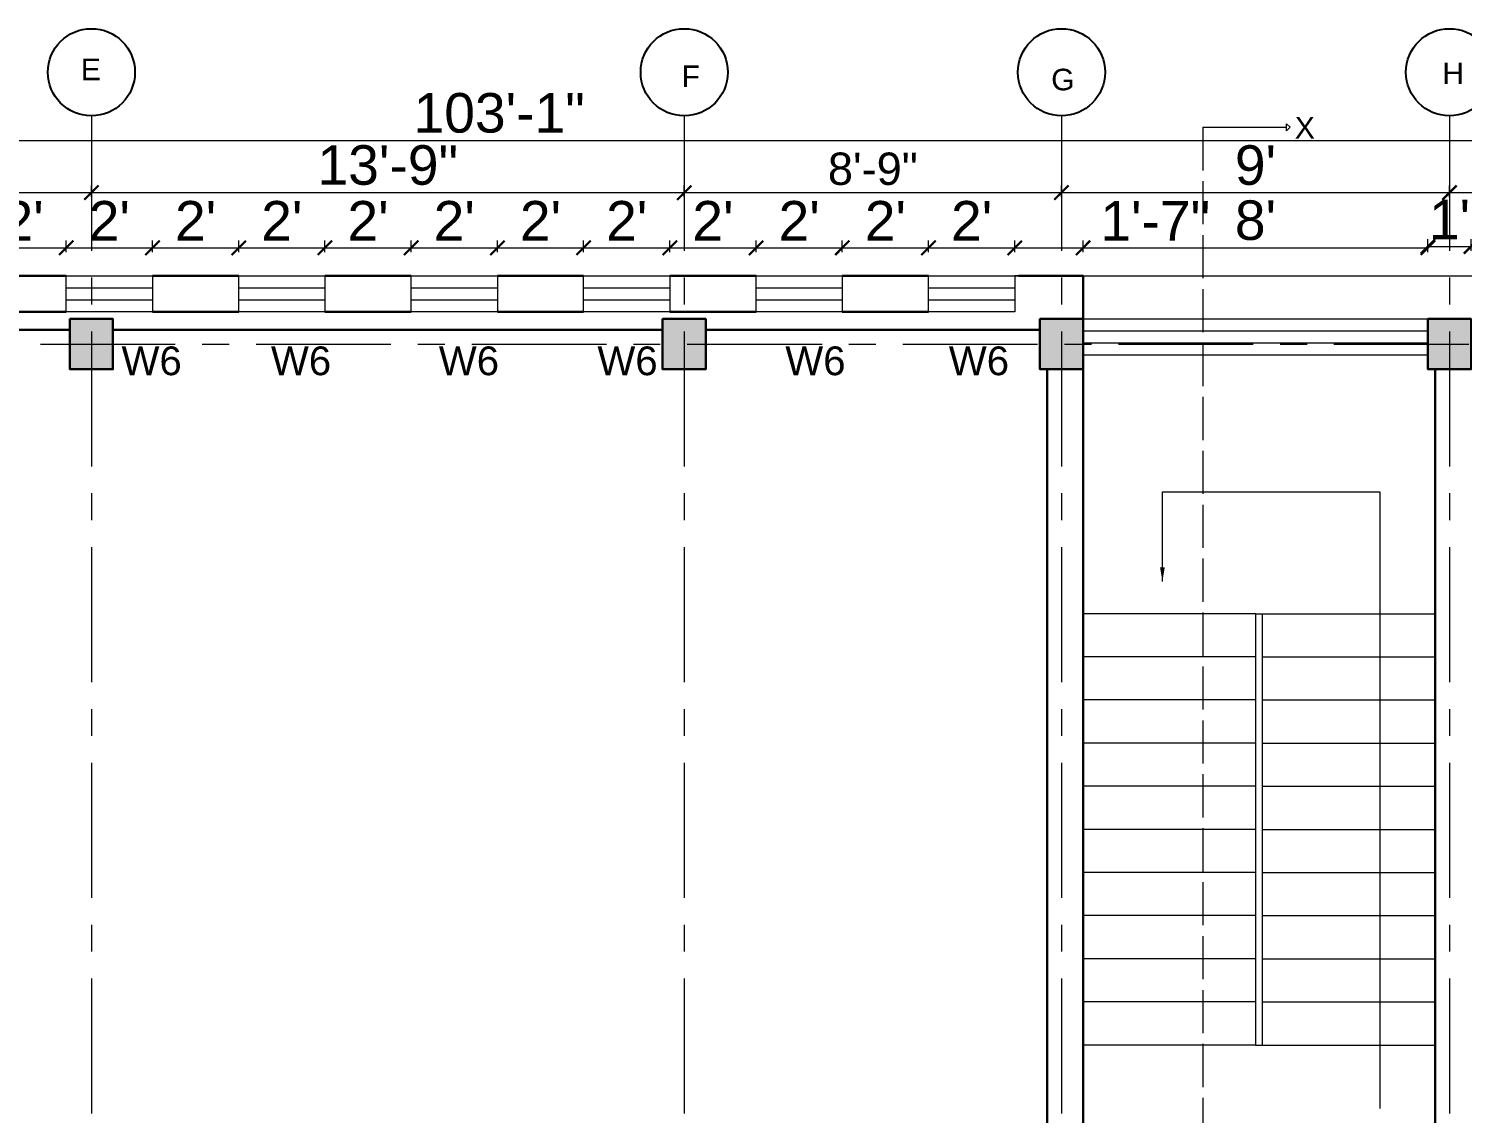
# Model space of a CAD drawing. Header units: inches. Extents: x -6800 to 96653, y -25814 to 17379.
# Drawn here: x 90549.2 to 90948.2, y -15840.3 to -15538.6 of the extents above; entities that cross this region are included whole.
import ezdxf

# ---------------------------------------------------------------- set-up
doc = ezdxf.new("R2010")
doc.units = ezdxf.units.IN
doc.header["$MEASUREMENT"] = 0
doc.header["$PDMODE"] = 34
doc.linetypes.add('ACAD_ISO02W100', pattern=[15, 12, -3])
doc.linetypes.add('CENTER', pattern=[2, 1.25, -0.25, 0.25, -0.25])
doc.layers.add('A-Windows', color=7, linetype='Continuous')
for name, color, linetype, lineweight in [('Cent line', 54, 'CENTER', 9), ('Column', 101, 'Continuous', 30), ('dimension', 50, 'Continuous', 20), ('dimension @ 1', 50, 'Continuous', 20), ('Door ele', 20, 'Continuous', 15), ('ele back', 51, 'Continuous', 15), ('Sec line', 7, 'ACAD_ISO02W100', 13), ('Stairs', 60, 'Continuous', 13), ('Wall', 90, 'Continuous', 30), ('Window', 140, 'Continuous', 13)]:
    doc.layers.add(name, color=color, linetype=linetype, lineweight=lineweight)
doc.styles.get("Standard").update_dxf_attribs({"font": 'arial.ttf'})
doc.dimstyles.get("Standard").update_dxf_attribs({"dimtxt": 7, "dimasz": 4, "dimexe": 2, "dimexo": 2, "dimgap": 2, "dimtad": 1, "dimdec": 0, "dimzin": 0, "dimdsep": 46, "dimlunit": 4, "dimtxsty": 'Standard', "dimblk": 'ARCHTICK', "dimcen": 0.25, "dimclrd": 256, "dimclre": 256, "dimclrt": 256, "dimadec": 0, "dimazin": 0, "dimtfac": 1, "dimtdec": 0, "dimtofl": 0, "dimtmove": 0, "dimatfit": 3, "dimfxl": 1, "dimfxlon": 1, "dimtolj": 1, "dimtzin": 0, "dimlwd": -1, "dimlwe": -1, "dimarcsym": 1})

# ---------------------------------------------------------------- blocks, each defined once
blk = doc.blocks.new('colarch')
at = {"layer": 'Column'}
h = blk.add_hatch(color=256, dxfattribs=at)
h.dxf.hatch_style = 1
h.paths.add_polyline_path([(-6740.22, 498.65), (-6728.22, 498.65), (-6728.22, 512.65), (-6740.22, 512.65)])
blk.add_lwpolyline([(-6740.22, 512.65), (-6728.22, 512.65), (-6728.22, 498.65), (-6740.22, 498.65)], close=True, dxfattribs=at)
blk = doc.blocks.new('_ArchTick')
at = {"color": 0, "linetype": 'ByBlock', "const_width": 0.15}
blk.add_lwpolyline([(-0.5, -0.5), (0.5, 0.5)], dxfattribs=at)
blk = doc.blocks.new('*D2273')
at = {"layer": 'Defpoints', "color": 0, "transparency": 16777216}
for p in [(90559.63, -15599.59), (90535.63, -15607.36), (90559.63, -15607.36)]:
    blk.add_point(p, dxfattribs=at)
at = {"layer": 'dimension', "transparency": 16777216}
for p, q in [((90535.63, -15600.84), (90535.63, -15597.59)), ((90559.63, -15600.84), (90559.63, -15597.59)), ((90535.63, -15599.59), (90559.63, -15599.59))]:
    blk.add_line(p, q, dxfattribs=at)
at = {"layer": 'dimension', "transparency": 16777216, "xscale": 4, "yscale": 4, "zscale": 4, "rotation": 180}
blk.add_blockref('_ArchTick', (90535.63, -15599.59), dxfattribs=at)
at = {"layer": 'dimension', "transparency": 16777216, "xscale": 4, "yscale": 4, "zscale": 4}
blk.add_blockref('_ArchTick', (90559.63, -15599.59), dxfattribs=at)
at = {"layer": 'dimension', "transparency": 16777216, "insert": (90547.63, -15592.06), "char_height": 11, "attachment_point": 5}
blk.add_mtext("\\A1;2'", dxfattribs=at)
blk = doc.blocks.new('*D2274')
at = {"layer": 'Defpoints', "color": 0, "transparency": 16777216}
for p in [(90583.63, -15599.59), (90559.63, -15607.36), (90583.63, -15607.36)]:
    blk.add_point(p, dxfattribs=at)
at = {"layer": 'dimension', "transparency": 16777216}
for p, q in [((90559.63, -15600.84), (90559.63, -15597.59)), ((90583.63, -15600.84), (90583.63, -15597.59)), ((90559.63, -15599.59), (90583.63, -15599.59))]:
    blk.add_line(p, q, dxfattribs=at)
at = {"layer": 'dimension', "transparency": 16777216, "xscale": 4, "yscale": 4, "zscale": 4, "rotation": 180}
blk.add_blockref('_ArchTick', (90559.63, -15599.59), dxfattribs=at)
at = {"layer": 'dimension', "transparency": 16777216, "xscale": 4, "yscale": 4, "zscale": 4}
blk.add_blockref('_ArchTick', (90583.63, -15599.59), dxfattribs=at)
at = {"layer": 'dimension', "transparency": 16777216, "insert": (90571.63, -15592.06), "char_height": 11, "attachment_point": 5}
blk.add_mtext("\\A1;2'", dxfattribs=at)
blk = doc.blocks.new('*D2275')
at = {"layer": 'Defpoints', "color": 0, "transparency": 16777216}
for p in [(90607.63, -15599.59), (90583.63, -15607.36), (90607.63, -15607.36)]:
    blk.add_point(p, dxfattribs=at)
at = {"layer": 'dimension', "transparency": 16777216}
for p, q in [((90583.63, -15600.84), (90583.63, -15597.59)), ((90607.63, -15600.84), (90607.63, -15597.59)), ((90583.63, -15599.59), (90607.63, -15599.59))]:
    blk.add_line(p, q, dxfattribs=at)
at = {"layer": 'dimension', "transparency": 16777216, "xscale": 4, "yscale": 4, "zscale": 4, "rotation": 180}
blk.add_blockref('_ArchTick', (90583.63, -15599.59), dxfattribs=at)
at = {"layer": 'dimension', "transparency": 16777216, "xscale": 4, "yscale": 4, "zscale": 4}
blk.add_blockref('_ArchTick', (90607.63, -15599.59), dxfattribs=at)
at = {"layer": 'dimension', "transparency": 16777216, "insert": (90595.63, -15592.06), "char_height": 11, "attachment_point": 5}
blk.add_mtext("\\A1;2'", dxfattribs=at)
blk = doc.blocks.new('*D2276')
at = {"layer": 'Defpoints', "color": 0, "transparency": 16777216}
for p in [(90631.63, -15599.59), (90607.63, -15607.36), (90631.63, -15607.36)]:
    blk.add_point(p, dxfattribs=at)
at = {"layer": 'dimension', "transparency": 16777216}
for p, q in [((90607.63, -15600.84), (90607.63, -15597.59)), ((90631.63, -15600.84), (90631.63, -15597.59)), ((90607.63, -15599.59), (90631.63, -15599.59))]:
    blk.add_line(p, q, dxfattribs=at)
at = {"layer": 'dimension', "transparency": 16777216, "xscale": 4, "yscale": 4, "zscale": 4, "rotation": 180}
blk.add_blockref('_ArchTick', (90607.63, -15599.59), dxfattribs=at)
at = {"layer": 'dimension', "transparency": 16777216, "xscale": 4, "yscale": 4, "zscale": 4}
blk.add_blockref('_ArchTick', (90631.63, -15599.59), dxfattribs=at)
at = {"layer": 'dimension', "transparency": 16777216, "insert": (90619.63, -15592.06), "char_height": 11, "attachment_point": 5}
blk.add_mtext("\\A1;2'", dxfattribs=at)
blk = doc.blocks.new('*D2277')
at = {"layer": 'Defpoints', "color": 0, "transparency": 16777216}
for p in [(90655.63, -15599.59), (90631.63, -15607.36), (90655.63, -15607.36)]:
    blk.add_point(p, dxfattribs=at)
at = {"layer": 'dimension', "transparency": 16777216}
for p, q in [((90631.63, -15600.84), (90631.63, -15597.59)), ((90655.63, -15600.84), (90655.63, -15597.59)), ((90631.63, -15599.59), (90655.63, -15599.59))]:
    blk.add_line(p, q, dxfattribs=at)
at = {"layer": 'dimension', "transparency": 16777216, "xscale": 4, "yscale": 4, "zscale": 4, "rotation": 180}
blk.add_blockref('_ArchTick', (90631.63, -15599.59), dxfattribs=at)
at = {"layer": 'dimension', "transparency": 16777216, "xscale": 4, "yscale": 4, "zscale": 4}
blk.add_blockref('_ArchTick', (90655.63, -15599.59), dxfattribs=at)
at = {"layer": 'dimension', "transparency": 16777216, "insert": (90643.63, -15592.06), "char_height": 11, "attachment_point": 5}
blk.add_mtext("\\A1;2'", dxfattribs=at)
blk = doc.blocks.new('*D2278')
at = {"layer": 'Defpoints', "color": 0, "transparency": 16777216}
for p in [(90679.63, -15599.59), (90655.63, -15607.36), (90679.63, -15607.36)]:
    blk.add_point(p, dxfattribs=at)
at = {"layer": 'dimension', "transparency": 16777216}
for p, q in [((90655.63, -15600.84), (90655.63, -15597.59)), ((90679.63, -15600.84), (90679.63, -15597.59)), ((90655.63, -15599.59), (90679.63, -15599.59))]:
    blk.add_line(p, q, dxfattribs=at)
at = {"layer": 'dimension', "transparency": 16777216, "xscale": 4, "yscale": 4, "zscale": 4, "rotation": 180}
blk.add_blockref('_ArchTick', (90655.63, -15599.59), dxfattribs=at)
at = {"layer": 'dimension', "transparency": 16777216, "xscale": 4, "yscale": 4, "zscale": 4}
blk.add_blockref('_ArchTick', (90679.63, -15599.59), dxfattribs=at)
at = {"layer": 'dimension', "transparency": 16777216, "insert": (90667.63, -15592.06), "char_height": 11, "attachment_point": 5}
blk.add_mtext("\\A1;2'", dxfattribs=at)
blk = doc.blocks.new('*D2279')
at = {"layer": 'Defpoints', "color": 0, "transparency": 16777216}
for p in [(90703.63, -15599.59), (90679.63, -15607.36), (90703.63, -15607.36)]:
    blk.add_point(p, dxfattribs=at)
at = {"layer": 'dimension', "transparency": 16777216}
for p, q in [((90679.63, -15600.84), (90679.63, -15597.59)), ((90703.63, -15600.84), (90703.63, -15597.59)), ((90679.63, -15599.59), (90703.63, -15599.59))]:
    blk.add_line(p, q, dxfattribs=at)
at = {"layer": 'dimension', "transparency": 16777216, "xscale": 4, "yscale": 4, "zscale": 4, "rotation": 180}
blk.add_blockref('_ArchTick', (90679.63, -15599.59), dxfattribs=at)
at = {"layer": 'dimension', "transparency": 16777216, "xscale": 4, "yscale": 4, "zscale": 4}
blk.add_blockref('_ArchTick', (90703.63, -15599.59), dxfattribs=at)
at = {"layer": 'dimension', "transparency": 16777216, "insert": (90691.63, -15592.06), "char_height": 11, "attachment_point": 5}
blk.add_mtext("\\A1;2'", dxfattribs=at)
blk = doc.blocks.new('*D2280')
at = {"layer": 'Defpoints', "color": 0, "transparency": 16777216}
for p in [(90727.63, -15599.59), (90703.63, -15607.36), (90727.63, -15607.36)]:
    blk.add_point(p, dxfattribs=at)
at = {"layer": 'dimension', "transparency": 16777216}
for p, q in [((90703.63, -15600.84), (90703.63, -15597.59)), ((90727.63, -15600.84), (90727.63, -15597.59)), ((90703.63, -15599.59), (90727.63, -15599.59))]:
    blk.add_line(p, q, dxfattribs=at)
at = {"layer": 'dimension', "transparency": 16777216, "xscale": 4, "yscale": 4, "zscale": 4, "rotation": 180}
blk.add_blockref('_ArchTick', (90703.63, -15599.59), dxfattribs=at)
at = {"layer": 'dimension', "transparency": 16777216, "xscale": 4, "yscale": 4, "zscale": 4}
blk.add_blockref('_ArchTick', (90727.63, -15599.59), dxfattribs=at)
at = {"layer": 'dimension', "transparency": 16777216, "insert": (90715.63, -15592.06), "char_height": 11, "attachment_point": 5}
blk.add_mtext("\\A1;2'", dxfattribs=at)
blk = doc.blocks.new('*D2281')
at = {"layer": 'Defpoints', "color": 0, "transparency": 16777216}
for p in [(90751.63, -15599.59), (90727.63, -15607.36), (90751.63, -15607.36)]:
    blk.add_point(p, dxfattribs=at)
at = {"layer": 'dimension', "transparency": 16777216}
for p, q in [((90727.63, -15600.84), (90727.63, -15597.59)), ((90751.63, -15600.84), (90751.63, -15597.59)), ((90727.63, -15599.59), (90751.63, -15599.59))]:
    blk.add_line(p, q, dxfattribs=at)
at = {"layer": 'dimension', "transparency": 16777216, "xscale": 4, "yscale": 4, "zscale": 4, "rotation": 180}
blk.add_blockref('_ArchTick', (90727.63, -15599.59), dxfattribs=at)
at = {"layer": 'dimension', "transparency": 16777216, "xscale": 4, "yscale": 4, "zscale": 4}
blk.add_blockref('_ArchTick', (90751.63, -15599.59), dxfattribs=at)
at = {"layer": 'dimension', "transparency": 16777216, "insert": (90739.63, -15592.06), "char_height": 11, "attachment_point": 5}
blk.add_mtext("\\A1;2'", dxfattribs=at)
blk = doc.blocks.new('*D2282')
at = {"layer": 'Defpoints', "color": 0, "transparency": 16777216}
for p in [(90775.63, -15599.59), (90751.63, -15607.36), (90775.63, -15607.36)]:
    blk.add_point(p, dxfattribs=at)
at = {"layer": 'dimension', "transparency": 16777216}
for p, q in [((90751.63, -15600.84), (90751.63, -15597.59)), ((90775.63, -15600.84), (90775.63, -15597.59)), ((90751.63, -15599.59), (90775.63, -15599.59))]:
    blk.add_line(p, q, dxfattribs=at)
at = {"layer": 'dimension', "transparency": 16777216, "xscale": 4, "yscale": 4, "zscale": 4, "rotation": 180}
blk.add_blockref('_ArchTick', (90751.63, -15599.59), dxfattribs=at)
at = {"layer": 'dimension', "transparency": 16777216, "xscale": 4, "yscale": 4, "zscale": 4}
blk.add_blockref('_ArchTick', (90775.63, -15599.59), dxfattribs=at)
at = {"layer": 'dimension', "transparency": 16777216, "insert": (90763.63, -15592.06), "char_height": 11, "attachment_point": 5}
blk.add_mtext("\\A1;2'", dxfattribs=at)
blk = doc.blocks.new('*D2283')
at = {"layer": 'Defpoints', "color": 0, "transparency": 16777216}
for p in [(90799.63, -15599.59), (90775.63, -15607.36), (90799.63, -15607.36)]:
    blk.add_point(p, dxfattribs=at)
at = {"layer": 'dimension', "transparency": 16777216}
for p, q in [((90775.63, -15600.84), (90775.63, -15597.59)), ((90799.63, -15600.84), (90799.63, -15597.59)), ((90775.63, -15599.59), (90799.63, -15599.59))]:
    blk.add_line(p, q, dxfattribs=at)
at = {"layer": 'dimension', "transparency": 16777216, "xscale": 4, "yscale": 4, "zscale": 4, "rotation": 180}
blk.add_blockref('_ArchTick', (90775.63, -15599.59), dxfattribs=at)
at = {"layer": 'dimension', "transparency": 16777216, "xscale": 4, "yscale": 4, "zscale": 4}
blk.add_blockref('_ArchTick', (90799.63, -15599.59), dxfattribs=at)
at = {"layer": 'dimension', "transparency": 16777216, "insert": (90787.63, -15592.06), "char_height": 11, "attachment_point": 5}
blk.add_mtext("\\A1;2'", dxfattribs=at)
blk = doc.blocks.new('*D2284')
at = {"layer": 'Defpoints', "color": 0, "transparency": 16777216}
for p in [(90823.63, -15599.59), (90799.63, -15607.36), (90823.63, -15607.36)]:
    blk.add_point(p, dxfattribs=at)
at = {"layer": 'dimension', "transparency": 16777216}
for p, q in [((90799.63, -15600.84), (90799.63, -15597.59)), ((90823.63, -15600.84), (90823.63, -15597.59)), ((90799.63, -15599.59), (90823.63, -15599.59))]:
    blk.add_line(p, q, dxfattribs=at)
at = {"layer": 'dimension', "transparency": 16777216, "xscale": 4, "yscale": 4, "zscale": 4, "rotation": 180}
blk.add_blockref('_ArchTick', (90799.63, -15599.59), dxfattribs=at)
at = {"layer": 'dimension', "transparency": 16777216, "xscale": 4, "yscale": 4, "zscale": 4}
blk.add_blockref('_ArchTick', (90823.63, -15599.59), dxfattribs=at)
at = {"layer": 'dimension', "transparency": 16777216, "insert": (90811.63, -15592.06), "char_height": 11, "attachment_point": 5}
blk.add_mtext("\\A1;2'", dxfattribs=at)
blk = doc.blocks.new('*D2285')
at = {"layer": 'Defpoints', "color": 0, "transparency": 16777216}
for p in [(90842.63, -15599.59), (90823.63, -15607.36), (90842.63, -15607.36)]:
    blk.add_point(p, dxfattribs=at)
at = {"layer": 'dimension', "transparency": 16777216}
for p, q in [((90823.63, -15600.84), (90823.63, -15597.59)), ((90842.63, -15600.84), (90842.63, -15597.59)), ((90823.63, -15599.59), (90842.63, -15599.59)), ((90842.63, -15599.59), (90878.84, -15599.59))]:
    blk.add_line(p, q, dxfattribs=at)
at = {"layer": 'dimension', "transparency": 16777216, "xscale": 4, "yscale": 4, "zscale": 4, "rotation": 180}
blk.add_blockref('_ArchTick', (90823.63, -15599.59), dxfattribs=at)
at = {"layer": 'dimension', "transparency": 16777216, "xscale": 4, "yscale": 4, "zscale": 4}
blk.add_blockref('_ArchTick', (90842.63, -15599.59), dxfattribs=at)
at = {"layer": 'dimension', "transparency": 16777216, "insert": (90862.74, -15592.06), "char_height": 11, "attachment_point": 5}
blk.add_mtext('\\A1;1\'-7"', dxfattribs=at)
blk = doc.blocks.new('*D2286')
at = {"layer": 'Defpoints', "color": 0, "transparency": 16777216}
for p in [(90938.63, -15599.59), (90842.63, -15607.36), (90938.63, -15619.36)]:
    blk.add_point(p, dxfattribs=at)
at = {"layer": 'dimension', "transparency": 16777216}
for p, q in [((90842.63, -15600.84), (90842.63, -15597.59)), ((90938.63, -15600.84), (90938.63, -15597.59)), ((90842.63, -15599.59), (90938.63, -15599.59))]:
    blk.add_line(p, q, dxfattribs=at)
at = {"layer": 'dimension', "transparency": 16777216, "xscale": 4, "yscale": 4, "zscale": 4, "rotation": 180}
blk.add_blockref('_ArchTick', (90842.63, -15599.59), dxfattribs=at)
at = {"layer": 'dimension', "transparency": 16777216, "xscale": 4, "yscale": 4, "zscale": 4}
blk.add_blockref('_ArchTick', (90938.63, -15599.59), dxfattribs=at)
at = {"layer": 'dimension', "transparency": 16777216, "insert": (90890.63, -15591.97), "char_height": 11, "attachment_point": 5}
blk.add_mtext("\\A1;8'", dxfattribs=at)
blk = doc.blocks.new('*D2287')
at = {"layer": 'Defpoints', "color": 0, "transparency": 16777216}
for p in [(90950.63, -15599.21), (90938.63, -15619.36), (90950.63, -15619.36)]:
    blk.add_point(p, dxfattribs=at)
at = {"layer": 'dimension', "transparency": 16777216}
for p, q in [((90938.63, -15600.46), (90938.63, -15597.21)), ((90950.63, -15600.46), (90950.63, -15597.21)), ((90938.63, -15599.21), (90950.63, -15599.21))]:
    blk.add_line(p, q, dxfattribs=at)
at = {"layer": 'dimension', "transparency": 16777216, "xscale": 4, "yscale": 4, "zscale": 4, "rotation": 180}
blk.add_blockref('_ArchTick', (90938.63, -15599.21), dxfattribs=at)
at = {"layer": 'dimension', "transparency": 16777216, "xscale": 4, "yscale": 4, "zscale": 4}
blk.add_blockref('_ArchTick', (90950.63, -15599.21), dxfattribs=at)
at = {"layer": 'dimension', "transparency": 16777216, "insert": (90944.63, -15591.69), "char_height": 11, "attachment_point": 5}
blk.add_mtext("\\A1;1'", dxfattribs=at)
blk = doc.blocks.new('*D2310')
at = {"layer": 'Defpoints', "color": 0, "transparency": 16777216}
for p in [(90566.63, -15584.24), (90461.63, -15626.36), (90566.63, -15626.36)]:
    blk.add_point(p, dxfattribs=at)
at = {"layer": 'dimension', "transparency": 16777216}
for p, q in [((90461.63, -15585.49), (90461.63, -15582.24)), ((90461.63, -15584.24), (90566.63, -15584.24)), ((90566.63, -15585.49), (90566.63, -15582.24))]:
    blk.add_line(p, q, dxfattribs=at)
at = {"layer": 'dimension', "transparency": 16777216, "xscale": 4, "yscale": 4, "zscale": 4, "rotation": 180}
blk.add_blockref('_ArchTick', (90461.63, -15584.24), dxfattribs=at)
at = {"layer": 'dimension', "transparency": 16777216, "xscale": 4, "yscale": 4, "zscale": 4}
blk.add_blockref('_ArchTick', (90566.63, -15584.24), dxfattribs=at)
at = {"layer": 'dimension', "transparency": 16777216, "insert": (90514.13, -15576.63), "char_height": 11, "attachment_point": 5}
blk.add_mtext('\\A1;8\'-9"', dxfattribs=at)
blk = doc.blocks.new('*D2311')
at = {"layer": 'Defpoints', "color": 0, "transparency": 16777216}
for p in [(90731.63, -15584.24), (90566.63, -15626.36), (90731.63, -15626.36)]:
    blk.add_point(p, dxfattribs=at)
at = {"layer": 'dimension', "transparency": 16777216}
for p, q in [((90566.63, -15585.49), (90566.63, -15582.24)), ((90566.63, -15584.24), (90731.63, -15584.24)), ((90731.63, -15585.49), (90731.63, -15582.24))]:
    blk.add_line(p, q, dxfattribs=at)
at = {"layer": 'dimension', "transparency": 16777216, "xscale": 4, "yscale": 4, "zscale": 4, "rotation": 180}
blk.add_blockref('_ArchTick', (90566.63, -15584.24), dxfattribs=at)
at = {"layer": 'dimension', "transparency": 16777216, "xscale": 4, "yscale": 4, "zscale": 4}
blk.add_blockref('_ArchTick', (90731.63, -15584.24), dxfattribs=at)
at = {"layer": 'dimension', "transparency": 16777216, "insert": (90649.13, -15576.62), "char_height": 11, "attachment_point": 5}
blk.add_mtext('\\A1;13\'-9"', dxfattribs=at)
blk = doc.blocks.new('*D2312')
at = {"layer": 'Defpoints', "color": 0, "transparency": 16777216}
for p in [(90836.63, -15584.24), (90731.63, -15626.36), (90836.63, -15626.36)]:
    blk.add_point(p, dxfattribs=at)
at = {"layer": 'dimension', "transparency": 16777216}
for p, q in [((90731.63, -15585.24), (90731.63, -15582.24)), ((90731.63, -15584.24), (90836.63, -15584.24)), ((90836.63, -15585.24), (90836.63, -15582.24))]:
    blk.add_line(p, q, dxfattribs=at)
at = {"layer": 'dimension', "transparency": 16777216, "xscale": 4, "yscale": 4, "zscale": 4, "rotation": 180}
blk.add_blockref('_ArchTick', (90731.63, -15584.24), dxfattribs=at)
at = {"layer": 'dimension', "transparency": 16777216, "xscale": 4, "yscale": 4, "zscale": 4}
blk.add_blockref('_ArchTick', (90836.63, -15584.24), dxfattribs=at)
at = {"layer": 'dimension', "transparency": 16777216, "insert": (90784.13, -15577.65), "char_height": 9, "attachment_point": 5}
blk.add_mtext('\\A1;8\'-9"', dxfattribs=at)
blk = doc.blocks.new('*D2313')
at = {"layer": 'Defpoints', "color": 0, "transparency": 16777216}
for p in [(90944.63, -15584.24), (90836.63, -15626.36), (90944.63, -15626.36)]:
    blk.add_point(p, dxfattribs=at)
at = {"layer": 'dimension', "transparency": 16777216}
for p, q in [((90836.63, -15585.49), (90836.63, -15582.24)), ((90836.63, -15584.24), (90944.63, -15584.24)), ((90944.63, -15585.49), (90944.63, -15582.24))]:
    blk.add_line(p, q, dxfattribs=at)
at = {"layer": 'dimension', "transparency": 16777216, "xscale": 4, "yscale": 4, "zscale": 4, "rotation": 180}
blk.add_blockref('_ArchTick', (90836.63, -15584.24), dxfattribs=at)
at = {"layer": 'dimension', "transparency": 16777216, "xscale": 4, "yscale": 4, "zscale": 4}
blk.add_blockref('_ArchTick', (90944.63, -15584.24), dxfattribs=at)
at = {"layer": 'dimension', "transparency": 16777216, "insert": (90890.63, -15576.63), "char_height": 11, "attachment_point": 5}
blk.add_mtext("\\A1;9'", dxfattribs=at)
blk = doc.blocks.new('*D2314')
at = {"layer": 'Defpoints', "color": 0, "transparency": 16777216}
for p in [(91097.63, -15584.24), (90944.63, -15626.36), (91097.63, -15626.36)]:
    blk.add_point(p, dxfattribs=at)
at = {"layer": 'dimension', "transparency": 16777216}
for p, q in [((90944.63, -15585.49), (90944.63, -15582.24)), ((90944.63, -15584.24), (91097.63, -15584.24)), ((91097.63, -15585.49), (91097.63, -15582.24))]:
    blk.add_line(p, q, dxfattribs=at)
at = {"layer": 'dimension', "transparency": 16777216, "xscale": 4, "yscale": 4, "zscale": 4, "rotation": 180}
blk.add_blockref('_ArchTick', (90944.63, -15584.24), dxfattribs=at)
at = {"layer": 'dimension', "transparency": 16777216, "xscale": 4, "yscale": 4, "zscale": 4}
blk.add_blockref('_ArchTick', (91097.63, -15584.24), dxfattribs=at)
at = {"layer": 'dimension', "transparency": 16777216, "insert": (91021.13, -15576.63), "char_height": 11, "attachment_point": 5}
blk.add_mtext('\\A1;12\'-9"', dxfattribs=at)
blk = doc.blocks.new('*D2316')
at = {"layer": 'Defpoints', "color": 0, "transparency": 16777216}
for p in [(91298.63, -15569.73), (90061.63, -15607.36), (91298.63, -15619.36)]:
    blk.add_point(p, dxfattribs=at)
at = {"layer": 'dimension', "transparency": 16777216}
for p, q in [((90061.63, -15570.98), (90061.63, -15567.73)), ((90061.63, -15569.73), (91298.63, -15569.73)), ((91298.63, -15570.98), (91298.63, -15567.73))]:
    blk.add_line(p, q, dxfattribs=at)
at = {"layer": 'dimension', "transparency": 16777216, "xscale": 4, "yscale": 4, "zscale": 4, "rotation": 180}
blk.add_blockref('_ArchTick', (90061.63, -15569.73), dxfattribs=at)
at = {"layer": 'dimension', "transparency": 16777216, "xscale": 4, "yscale": 4, "zscale": 4}
blk.add_blockref('_ArchTick', (91298.63, -15569.73), dxfattribs=at)
at = {"layer": 'dimension', "transparency": 16777216, "insert": (90680.13, -15562.11), "char_height": 11, "attachment_point": 5}
blk.add_mtext('\\A1;103\'-1"', dxfattribs=at)

msp = doc.modelspace()

# ---------------------------------------------------------------- linework, layer by layer
at = {"transparency": 33554651}
for centre in [(90566.63, -15550.75), (90731.63, -15550.75), (90836.63, -15550.75), (90944.63, -15550.75)]:
    msp.add_circle(centre, 12.12, dxfattribs=at)
at = {"layer": 'Cent line', "ltscale": 30, "transparency": 33554643}
for p, q in [((90566.63, -15562.88), (90566.63, -16046.98)), ((90731.63, -15562.88), (90731.63, -16046.98)), ((90836.63, -15562.88), (90836.63, -16046.98)), ((90944.63, -15562.88), (90944.63, -16046.98)), ((90012.48, -15626.36), (91380.93, -15626.36))]:
    msp.add_line(p, q, dxfattribs=at)
at = {"layer": 'dimension', "transparency": 33554651}
msp.add_lwpolyline([(90061.63, -15607.36), (91298.63, -15607.36), (91298.63, -15953.36), (90061.63, -15953.36)], close=True, dxfattribs=at)
at = {"layer": 'Door ele', "transparency": 33554651}
msp.add_line((90875.99, -15566.05), (90899.27, -15566.05), dxfattribs=at)
at = {"layer": 'ele back', "transparency": 33554651}
msp.add_lwpolyline([(90899.27, -15565.05), (90900.27, -15566.05), (90899.27, -15567.05), (90899.27, -15566.05)], close=True, dxfattribs=at)
at = {"layer": 'Sec line', "transparency": 33554651}
msp.add_line((90875.99, -15566.05), (90875.99, -16007.82), dxfattribs=at)
at = {"layer": 'Stairs', "transparency": 33554651}
for p, q in [((90925.22, -15667.51), (90925.22, -15838.98)), ((90890.63, -15701.36), (90842.63, -15701.36)), ((90890.63, -15701.36), (90890.63, -15821.36)), ((90890.63, -15701.36), (90892.63, -15701.36)), ((90892.63, -15821.36), (90892.63, -15701.36)), ((90892.63, -15701.36), (90940.63, -15701.36)), ((90890.63, -15713.36), (90842.63, -15713.36)), ((90892.63, -15713.36), (90940.63, -15713.36)), ((90890.63, -15725.36), (90842.63, -15725.36)), ((90892.63, -15725.36), (90940.63, -15725.36)), ((90890.63, -15737.36), (90842.63, -15737.36)), ((90892.63, -15737.36), (90940.63, -15737.36)), ((90890.63, -15749.36), (90842.63, -15749.36)), ((90892.63, -15749.36), (90940.63, -15749.36)), ((90890.63, -15761.36), (90842.63, -15761.36)), ((90892.63, -15761.36), (90940.63, -15761.36)), ((90890.63, -15773.36), (90842.63, -15773.36)), ((90892.63, -15773.36), (90940.63, -15773.36)), ((90890.63, -15785.36), (90842.63, -15785.36)), ((90892.63, -15785.36), (90940.63, -15785.36)), ((90890.63, -15797.36), (90842.63, -15797.36)), ((90892.63, -15797.36), (90940.63, -15797.36)), ((90890.63, -15809.36), (90842.63, -15809.36)), ((90892.63, -15809.36), (90940.63, -15809.36)), ((90890.63, -15821.36), (90842.63, -15821.36)), ((90890.63, -15821.36), (90892.63, -15821.36)), ((90892.63, -15821.36), (90940.63, -15821.36))]:
    msp.add_line(p, q, dxfattribs=at)
at = {"layer": 'Wall', "transparency": 33554651}
for p, q in [((90559.63, -15607.36), (90535.63, -15607.36)), ((90607.63, -15607.36), (90583.63, -15607.36)), ((90655.63, -15607.36), (90631.63, -15607.36)), ((90703.63, -15607.36), (90679.63, -15607.36)), ((90751.63, -15607.36), (90727.63, -15607.36)), ((90799.63, -15607.36), (90775.63, -15607.36)), ((90559.63, -15617.36), (90535.63, -15617.36)), ((90607.63, -15617.36), (90583.63, -15617.36)), ((90655.63, -15617.36), (90631.63, -15617.36)), ((90703.63, -15617.36), (90679.63, -15617.36)), ((90751.63, -15617.36), (90727.63, -15617.36)), ((90799.63, -15617.36), (90775.63, -15617.36)), ((90560.63, -15622.36), (90467.63, -15622.36)), ((90725.63, -15622.36), (90572.63, -15622.36)), ((90830.63, -15622.36), (90737.63, -15622.36)), ((90832.63, -15633.36), (90832.63, -15879.36)), ((90842.63, -15633.36), (90842.63, -15879.36)), ((90940.63, -15879.36), (90940.63, -15633.36))]:
    msp.add_line(p, q, dxfattribs=at)
msp.add_lwpolyline([(90842.63, -15619.36), (90842.63, -15607.36), (90824.63, -15607.36)], dxfattribs=at)
at = {"layer": 'Window', "transparency": 33554651}
for p, q in [((90824.63, -15607.36), (90823.63, -15607.36)), ((90559.63, -15610.7), (90583.63, -15610.7)), ((90559.63, -15614.03), (90583.63, -15614.03)), ((90607.63, -15610.7), (90631.63, -15610.7)), ((90607.63, -15614.03), (90631.63, -15614.03)), ((90655.63, -15610.7), (90679.63, -15610.7)), ((90655.63, -15614.03), (90679.63, -15614.03)), ((90703.63, -15610.7), (90727.63, -15610.7)), ((90703.63, -15614.03), (90727.63, -15614.03)), ((90751.63, -15610.7), (90775.63, -15610.7)), ((90751.63, -15614.03), (90775.63, -15614.03)), ((90799.63, -15610.7), (90823.63, -15610.7)), ((90799.63, -15614.03), (90823.63, -15614.03)), ((90842.63, -15619.36), (90938.63, -15619.36)), ((90842.63, -15622.7), (90938.63, -15622.7)), ((90842.63, -15626.03), (90938.63, -15626.03)), ((90842.63, -15629.36), (90938.63, -15629.36))]:
    msp.add_line(p, q, dxfattribs=at)
for points in [[(90559.63, -15607.36), (90583.63, -15607.36), (90583.63, -15617.36), (90559.63, -15617.36)], [(90607.63, -15607.36), (90631.63, -15607.36), (90631.63, -15617.36), (90607.63, -15617.36)], [(90655.63, -15607.36), (90679.63, -15607.36), (90679.63, -15617.36), (90655.63, -15617.36)], [(90703.63, -15607.36), (90727.63, -15607.36), (90727.63, -15617.36), (90703.63, -15617.36)], [(90751.63, -15607.36), (90775.63, -15607.36), (90775.63, -15617.36), (90751.63, -15617.36)], [(90799.63, -15607.36), (90823.63, -15607.36), (90823.63, -15617.36), (90799.63, -15617.36)]]:
    msp.add_lwpolyline(points, close=True, dxfattribs=at)

# ---------------------------------------------------------------- block references
at = {"layer": 'Wall', "transparency": 33554651}
for p in [(97300.85, -16132.02), (97465.85, -16132.02), (97570.85, -16132.02), (97678.85, -16132.02)]:
    msp.add_blockref('colarch', p, dxfattribs=at)

# ---------------------------------------------------------------- texts
at = {"transparency": 33554651, "char_height": 6, "attachment_point": 1}
for s, width, gutter_width, insert in [('E', 837.6015, 65.57, (90563.68, -15546.96)), ('F', 837.6015, 65.57, (90730.89, -15548.86)), ('G', 837.6015, 65.57, (90833.77, -15549.77)), ('H', 837.6015, 65.57, (90942.61, -15548.04)), ('X', 6194.3914, 6.05, (90901.57, -15563.18))]:
    msp.add_mtext_dynamic_manual_height_columns(s, width=width, gutter_width=gutter_width, heights=[0], dxfattribs=dict(at, insert=insert))
at = {"layer": 'A-Windows', "ltscale": 10, "transparency": 33554687, "char_height": 8, "width": 30.4497, "attachment_point": 1}
for insert in [(90575.02, -15627.02), (90616.6, -15627.02), (90663.33, -15627.02), (90707.47, -15627.02), (90759.77, -15627.02), (90805.28, -15627.02)]:
    msp.add_mtext('W6', dxfattribs=dict(at, insert=insert))

# ---------------------------------------------------------------- dimensions: what is measured, and where the dimension line sits
at = {"layer": 'dimension', "transparency": 33554651}
dim = msp.add_linear_dim(base=(90836.63, -15584.24), p1=(90731.63, -15626.36), p2=(90836.63, -15626.36), dimstyle='Standard', override={"dimscale": 1, "dimtxt": 9, "dimtix": 0, "dimtofl": 0, "dimtmove": 0, "dimatfit": 3}, dxfattribs=at)
dim.commit()
dim.dimension.update_dxf_attribs({"geometry": '*D2312', "text_midpoint": (90784.13, -15577.65)})
at = {"layer": 'dimension @ 1', "transparency": 33554651}
for base, p1, p2, picture, middle in [((91298.63, -15569.73), (90061.63, -15607.36), (91298.63, -15619.36), '*D2316', (90680.13, -15562.11)), ((90566.63, -15584.24), (90461.63, -15626.36), (90566.63, -15626.36), '*D2310', (90514.13, -15576.63)), ((90731.63, -15584.24), (90566.63, -15626.36), (90731.63, -15626.36), '*D2311', (90649.13, -15576.62)), ((90944.63, -15584.24), (90836.63, -15626.36), (90944.63, -15626.36), '*D2313', (90890.63, -15576.63)), ((91097.63, -15584.24), (90944.63, -15626.36), (91097.63, -15626.36), '*D2314', (91021.13, -15576.63)), ((90559.63, -15599.59), (90535.63, -15607.36), (90559.63, -15607.36), '*D2273', (90547.63, -15592.06)), ((90583.63, -15599.59), (90559.63, -15607.36), (90583.63, -15607.36), '*D2274', (90571.63, -15592.06)), ((90607.63, -15599.59), (90583.63, -15607.36), (90607.63, -15607.36), '*D2275', (90595.63, -15592.06)), ((90631.63, -15599.59), (90607.63, -15607.36), (90631.63, -15607.36), '*D2276', (90619.63, -15592.06)), ((90655.63, -15599.59), (90631.63, -15607.36), (90655.63, -15607.36), '*D2277', (90643.63, -15592.06)), ((90679.63, -15599.59), (90655.63, -15607.36), (90679.63, -15607.36), '*D2278', (90667.63, -15592.06)), ((90703.63, -15599.59), (90679.63, -15607.36), (90703.63, -15607.36), '*D2279', (90691.63, -15592.06)), ((90727.63, -15599.59), (90703.63, -15607.36), (90727.63, -15607.36), '*D2280', (90715.63, -15592.06)), ((90751.63, -15599.59), (90727.63, -15607.36), (90751.63, -15607.36), '*D2281', (90739.63, -15592.06)), ((90775.63, -15599.59), (90751.63, -15607.36), (90775.63, -15607.36), '*D2282', (90763.63, -15592.06)), ((90799.63, -15599.59), (90775.63, -15607.36), (90799.63, -15607.36), '*D2283', (90787.63, -15592.06)), ((90823.63, -15599.59), (90799.63, -15607.36), (90823.63, -15607.36), '*D2284', (90811.63, -15592.06)), ((90842.63, -15599.59), (90823.63, -15607.36), (90842.63, -15607.36), '*D2285', (90862.74, -15592.06)), ((90938.63, -15599.59), (90842.63, -15607.36), (90938.63, -15619.36), '*D2286', (90890.63, -15591.97))]:
    dim = msp.add_linear_dim(base=base, p1=p1, p2=p2, dimstyle='Standard', override={"dimscale": 1, "dimtxt": 11, "dimtix": 0, "dimtofl": 0, "dimtmove": 0, "dimatfit": 3, "dimfxl": 1.25}, dxfattribs=at)
    dim.commit()
    dim.dimension.update_dxf_attribs({"geometry": picture, "text_midpoint": middle})
dim = msp.add_linear_dim(base=(90950.63, -15599.21), p1=(90938.63, -15619.36), p2=(90950.63, -15619.36), dimstyle='Standard', override={"dimscale": 1, "dimtxt": 11, "dimtix": 0, "dimtofl": 0, "dimtmove": 0, "dimatfit": 3, "dimfxl": 1.25}, dxfattribs=at)
dim.commit()
dim.dimension.update_dxf_attribs({"geometry": '*D2287', "text_midpoint": (90944.63, -15599.21), "dimtype": 160})

# ---------------------------------------------------------------- leaders
at = {"layer": 'Stairs', "transparency": 33554651}
msp.add_leader([(90864.73, -15692.44), (90864.73, -15667.51), (90925.22, -15667.51)], dimstyle='Standard', override={"dimgap": 2, "dimtad": 0}, dxfattribs=at)

doc.saveas('drawing.dxf')
